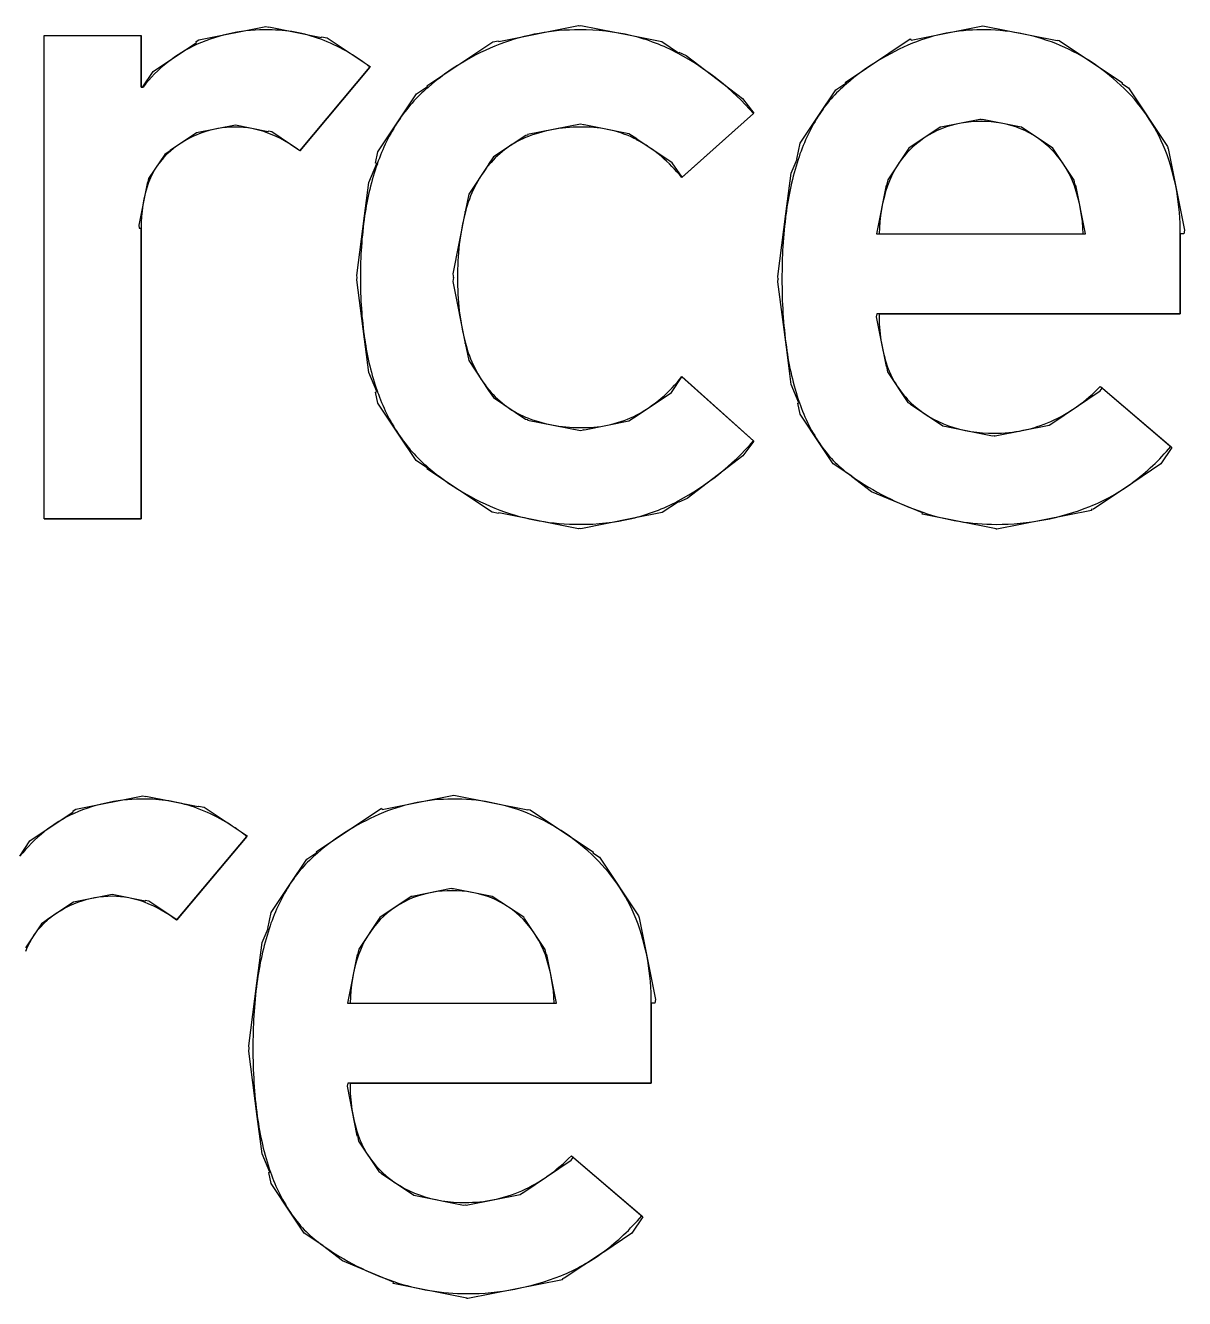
# Model space of a CAD drawing. Header units: millimetres. Extents: x 52 to 245, y 27 to 183.
# Drawn here: x 118.471 to 121.307, y 120.038 to 123.152 of the extents above; entities that cross this region are included whole.
import ezdxf

# ---------------------------------------------------------------- set-up
doc = ezdxf.new("R2010")
doc.units = ezdxf.units.MM
doc.layers.add('TopOverlay', color=2, linetype='Continuous')

msp = doc.modelspace()

# ---------------------------------------------------------------- linework, layer by layer
at = {"layer": 'TopOverlay'}
for p, q in [((118.8957, 123.1172), (119.0592, 123.1497)), ((119.0592, 123.1497), (119.0669, 123.1482)), ((119.629, 123.1133), (119.8243, 123.1521)), ((119.8243, 123.1521), (119.8268, 123.1516)), ((119.8267, 123.1516), (119.8295, 123.1521)), ((119.8268, 123.1516), (119.8267, 123.1516)), ((119.8295, 123.1521), (119.9543, 123.1273)), ((120.6377, 123.116), (120.8093, 123.1502)), ((120.8093, 123.1504), (120.8129, 123.1511)), ((120.8093, 123.1502), (120.8093, 123.1504)), ((120.8129, 123.1511), (120.9946, 123.115)), ((118.5169, 123.1278), (118.7547, 123.1278)), ((118.5169, 121.9456), (118.5169, 123.1278)), ((118.5169, 121.9456), (118.5169, 123.1278)), ((118.5169, 123.1278), (118.7547, 123.1278)), ((118.7547, 123.0015), (118.7547, 123.1278)), ((118.7547, 123.1278), (118.7547, 123.0015)), ((119.0669, 123.1482), (119.0668, 123.1486)), ((119.0668, 123.1486), (119.0669, 123.1486)), ((119.0669, 123.1486), (119.1952, 123.1231)), ((119.1952, 123.1231), (119.1958, 123.1245)), ((119.1958, 123.1245), (119.2094, 123.1218)), ((119.2094, 123.1218), (119.3148, 123.0514)), ((119.9543, 123.1273), (119.9543, 123.1273)), ((119.9543, 123.1273), (120.0276, 123.1127)), ((120.4766, 123.0128), (120.6358, 123.1191)), ((120.6358, 123.1191), (120.6363, 123.1192)), ((120.6363, 123.1192), (120.6377, 123.116)), ((118.7835, 123.0397), (118.8896, 123.1106)), ((118.8888, 123.1126), (118.8957, 123.1172)), ((118.8896, 123.1106), (118.8888, 123.1126)), ((119.4532, 123.0043), (119.6145, 123.1121)), ((119.6145, 123.1121), (119.6283, 123.1148)), ((119.6283, 123.1148), (119.629, 123.1133)), ((120.0276, 123.1127), (120.0687, 123.0853)), ((120.9946, 123.115), (120.9951, 123.1161)), ((120.9951, 123.1161), (120.9997, 123.1152)), ((120.9997, 123.1152), (121.1547, 123.0117)), ((120.0687, 123.0853), (120.0694, 123.0865)), ((120.0694, 123.0865), (120.0876, 123.079)), ((120.0876, 123.079), (120.2255, 122.9732)), ((118.7583, 123.0021), (118.7835, 123.0397)), ((119.1422, 122.8452), (119.3138, 123.0502)), ((119.3138, 123.0502), (119.1426, 122.8458)), ((119.3148, 123.0514), (119.3138, 123.0502)), ((118.7547, 123.0015), (118.7583, 123.0021)), ((118.7547, 123.0015), (118.7591, 123.0015)), ((119.4279, 122.985), (119.4545, 123.0028)), ((119.4545, 123.0028), (119.4532, 123.0043)), ((120.4104, 122.9302), (120.4535, 122.9947)), ((120.4535, 122.9947), (120.4781, 123.0111)), ((120.4781, 123.0111), (120.4766, 123.0128)), ((121.1547, 123.0117), (121.1533, 123.0103)), ((121.1533, 123.0103), (121.1693, 122.9995)), ((121.1693, 122.9995), (121.265, 122.8563)), ((119.3837, 122.9189), (119.4279, 122.985)), ((120.2255, 122.9732), (120.253, 122.9374)), ((120.0765, 122.7802), (120.252, 122.9365)), ((120.252, 122.9365), (120.0773, 122.7808)), ((120.253, 122.9374), (120.252, 122.9365)), ((118.9847, 122.9085), (118.8896, 122.8896)), ((118.9848, 122.9085), (118.9847, 122.9085)), ((118.9848, 122.908), (118.9848, 122.9085)), ((119.0651, 122.892), (118.9848, 122.908)), ((119.3331, 122.8431), (119.3837, 122.9189)), ((119.3837, 122.9189), (119.3837, 122.9189)), ((119.8286, 122.9109), (119.6997, 122.8852)), ((119.8362, 122.9094), (119.8286, 122.9109)), ((119.836, 122.9088), (119.8362, 122.9094)), ((119.8382, 122.9092), (119.836, 122.9088)), ((119.9476, 122.8874), (119.8382, 122.9092)), ((120.3661, 122.864), (120.4103, 122.9302)), ((120.4103, 122.9302), (120.4104, 122.9302)), ((120.709, 122.9032), (120.6322, 122.8519)), ((120.7107, 122.9036), (120.709, 122.9032)), ((120.7108, 122.9035), (120.7107, 122.9036)), ((120.8062, 122.9224), (120.7108, 122.9035)), ((120.8094, 122.9218), (120.8062, 122.9224)), ((120.8123, 122.9223), (120.8093, 122.9217)), ((120.8093, 122.9217), (120.8094, 122.9218)), ((120.9066, 122.9036), (120.8123, 122.9223)), ((120.9067, 122.9038), (120.9066, 122.9036)), ((120.9074, 122.9036), (120.9067, 122.9038)), ((120.9841, 122.8524), (120.9074, 122.9036)), ((118.8896, 122.8896), (118.8249, 122.8463)), ((119.0656, 122.8933), (119.0651, 122.892)), ((119.074, 122.8916), (119.0656, 122.8933)), ((119.1426, 122.8458), (119.074, 122.8916)), ((119.6949, 122.8831), (119.6162, 122.8305)), ((119.7001, 122.8841), (119.6949, 122.8831)), ((119.6997, 122.8852), (119.7001, 122.8841)), ((119.967, 122.8745), (119.9476, 122.8874)), ((119.9669, 122.8743), (119.967, 122.8745)), ((120.0535, 122.8165), (119.9669, 122.8743)), ((118.8253, 122.8458), (118.8118, 122.8367)), ((118.8249, 122.8463), (118.8253, 122.8458)), ((119.3276, 122.8156), (119.3331, 122.8431)), ((120.3583, 122.8251), (120.3661, 122.864)), ((120.6305, 122.8494), (120.5805, 122.7746)), ((120.6322, 122.8519), (120.6305, 122.8494)), ((120.6305, 122.8494), (120.6305, 122.8494)), ((120.9862, 122.8493), (120.9841, 122.8524)), ((120.9863, 122.8494), (120.9862, 122.8493)), ((121.0369, 122.7735), (120.9863, 122.8494)), ((121.265, 122.8563), (121.2662, 122.8507)), ((121.2662, 122.8507), (121.2668, 122.8509)), ((121.2668, 122.8509), (121.3066, 122.6511)), ((118.8118, 122.8367), (118.7723, 122.7776)), ((119.3116, 122.7678), (119.3309, 122.8144)), ((119.3309, 122.8144), (119.3276, 122.8156)), ((119.6043, 122.8124), (119.5557, 122.7396)), ((119.6162, 122.8305), (119.6042, 122.8125)), ((119.6042, 122.8125), (119.6043, 122.8124)), ((120.0773, 122.7808), (120.0535, 122.8165)), ((120.3447, 122.7905), (120.3589, 122.8249)), ((120.3589, 122.8249), (120.3583, 122.8251)), ((118.7723, 122.7776), (118.7706, 122.7691)), ((120.3316, 122.6914), (120.3447, 122.7905)), ((118.7695, 122.7694), (118.7484, 122.6633)), ((118.7706, 122.7691), (118.7695, 122.7694)), ((119.3009, 122.6862), (119.3116, 122.7678)), ((120.5767, 122.7613), (120.5531, 122.6425)), ((120.5778, 122.7609), (120.5767, 122.7613)), ((120.5805, 122.7746), (120.5778, 122.7609)), ((121.0394, 122.761), (121.0369, 122.7735)), ((121.0406, 122.7614), (121.0394, 122.761)), ((121.0643, 122.6426), (121.0406, 122.7614)), ((119.5557, 122.7396), (119.5471, 122.6966)), ((119.2817, 122.5405), (119.3009, 122.6862)), ((119.3009, 122.6862), (119.3009, 122.6862)), ((119.5466, 122.6968), (119.5164, 122.545)), ((119.5471, 122.6966), (119.5466, 122.6968)), ((120.3115, 122.5383), (120.3316, 122.6914)), ((120.3316, 122.6914), (120.3316, 122.6914)), ((118.7484, 122.6633), (118.7498, 122.656)), ((118.7498, 122.656), (118.7547, 122.6561)), ((118.7547, 121.9456), (118.7547, 122.6561)), ((118.7547, 122.6561), (118.7547, 121.9456)), ((120.5531, 122.6425), (120.5596, 122.6425)), ((120.5596, 122.6425), (121.0643, 122.6426)), ((120.5596, 122.6425), (121.0586, 122.6425)), ((121.2957, 122.4468), (121.2957, 122.6425)), ((121.3048, 122.6423), (121.2957, 122.6425)), ((121.2957, 122.6425), (121.2957, 122.4468)), ((121.3066, 122.6511), (121.3048, 122.6423)), ((119.2824, 122.5353), (119.2817, 122.5405)), ((119.2817, 122.5301), (119.2824, 122.5354)), ((119.3009, 122.3846), (119.2817, 122.5301)), ((119.2824, 122.5354), (119.2824, 122.5353)), ((119.5164, 122.545), (119.5184, 122.5352)), ((119.5185, 122.5355), (119.5165, 122.5257)), ((119.5184, 122.5352), (119.5185, 122.5355)), ((120.3114, 122.525), (120.3124, 122.5321)), ((120.3123, 122.532), (120.3115, 122.5383)), ((120.3124, 122.5321), (120.3123, 122.532)), ((119.5165, 122.5257), (119.5466, 122.3746)), ((120.3325, 122.3652), (120.3114, 122.525)), ((120.5536, 122.4469), (120.5522, 122.4395)), ((120.5522, 122.4395), (120.5763, 122.3181)), ((121.2957, 122.4468), (120.5536, 122.4469)), ((120.5596, 122.4468), (121.2957, 122.4468)), ((119.3116, 122.3035), (119.3009, 122.3846)), ((119.3009, 122.3846), (119.3009, 122.3846)), ((119.5466, 122.3746), (119.5471, 122.3748)), ((119.5471, 122.3748), (119.5555, 122.3324)), ((120.3445, 122.274), (120.3325, 122.3652)), ((120.3325, 122.3652), (120.3325, 122.3652)), ((119.5555, 122.3324), (119.6043, 122.2595)), ((120.5763, 122.3181), (120.5773, 122.3184)), ((120.5773, 122.3184), (120.5799, 122.3051)), ((119.331, 122.2567), (119.3116, 122.3035)), ((120.0517, 122.2547), (120.0771, 122.2927)), ((120.0765, 122.2932), (120.252, 122.1358)), ((120.0765, 122.2932), (120.0771, 122.2928)), ((120.0771, 122.2927), (120.0765, 122.2932)), ((120.0771, 122.2928), (120.0771, 122.2927)), ((120.0771, 122.2927), (120.253, 122.135)), ((120.5799, 122.3051), (120.63, 122.2303)), ((119.3276, 122.2555), (119.331, 122.2567)), ((119.3329, 122.2286), (119.3276, 122.2555)), ((119.6043, 122.2595), (119.6041, 122.2594)), ((119.6041, 122.2594), (119.6159, 122.2418)), ((119.9674, 122.1984), (120.0517, 122.2547)), ((120.3632, 122.2288), (120.3445, 122.274)), ((120.9816, 122.1786), (121.1005, 122.2581)), ((121.1005, 122.2581), (121.1051, 122.2649)), ((121.1006, 122.2692), (121.2728, 122.1221)), ((121.1051, 122.2649), (121.1006, 122.2692)), ((121.1006, 122.2692), (121.2756, 122.1198)), ((119.3837, 122.1526), (119.3329, 122.2286)), ((119.6159, 122.2418), (119.6946, 122.1892)), ((120.3609, 122.228), (120.3632, 122.2288)), ((120.3662, 122.2012), (120.3609, 122.228)), ((120.63, 122.2303), (120.6368, 122.2257)), ((120.6368, 122.2257), (120.6366, 122.2255)), ((120.6366, 122.2255), (120.7151, 122.173)), ((119.6946, 122.1892), (119.7001, 122.1881)), ((119.7001, 122.1881), (119.6997, 122.187)), ((119.6997, 122.187), (119.8286, 122.1614)), ((119.8384, 122.1631), (119.9475, 122.1848)), ((119.9475, 122.1848), (119.9675, 122.1982)), ((119.9675, 122.1982), (119.9674, 122.1984)), ((120.4178, 122.124), (120.3662, 122.2012)), ((119.8286, 122.1614), (119.8362, 122.1629)), ((119.8362, 122.1629), (119.836, 122.1636)), ((119.836, 122.1636), (119.8384, 122.1631)), ((120.7151, 122.173), (120.728, 122.1704)), ((120.728, 122.1704), (120.7279, 122.1702)), ((120.7279, 122.1702), (120.8369, 122.1485)), ((120.843, 122.1483), (120.9757, 122.1747)), ((120.9757, 122.1747), (120.9816, 122.1786)), ((120.9816, 122.1786), (120.9816, 122.1786)), ((119.4269, 122.088), (119.3837, 122.1526)), ((119.3837, 122.1526), (119.3837, 122.1526)), ((120.253, 122.135), (120.2257, 122.0995)), ((120.4472, 122.08), (120.4178, 122.124)), ((120.4178, 122.124), (120.4178, 122.124)), ((120.8369, 122.1485), (120.8411, 122.1493)), ((120.8411, 122.1493), (120.841, 122.1487)), ((120.841, 122.1487), (120.843, 122.1483)), ((120.2257, 122.0995), (120.0896, 121.995)), ((121.2756, 122.1198), (121.2488, 122.0796)), ((119.4546, 122.0695), (119.4269, 122.088)), ((119.4534, 122.0681), (119.4546, 122.0695)), ((119.6125, 121.9617), (119.4534, 122.0681)), ((120.4926, 122.0497), (120.4472, 122.08)), ((121.2488, 122.0796), (121.1798, 122.0335)), ((120.4922, 122.0492), (120.4926, 122.0497)), ((120.5411, 122.0117), (120.4922, 122.0492)), ((121.1797, 122.0337), (121.0835, 121.9693)), ((121.1798, 122.0335), (121.1797, 122.0337)), ((120.6657, 121.9601), (120.5411, 122.0117)), ((120.0688, 121.9874), (120.0291, 121.9609)), ((120.0693, 121.9866), (120.0688, 121.9874)), ((120.0896, 121.995), (120.0693, 121.9866)), ((121.0835, 121.9693), (121.0779, 121.9682)), ((121.0779, 121.9682), (121.0788, 121.966)), ((118.5169, 121.9456), (118.7547, 121.9456)), ((118.7547, 121.9456), (118.5169, 121.9456)), ((119.6285, 121.9586), (119.6125, 121.9617)), ((119.6291, 121.96), (119.6285, 121.9586)), ((119.8242, 121.9212), (119.6291, 121.96)), ((119.9543, 121.946), (119.8295, 121.9212)), ((120.0291, 121.9609), (119.9543, 121.946)), ((119.9543, 121.946), (119.9543, 121.946)), ((120.6647, 121.9569), (120.6657, 121.9601)), ((120.8454, 121.921), (120.6647, 121.9569)), ((121.0788, 121.966), (120.8472, 121.9199)), ((119.8268, 121.9217), (119.8242, 121.9212)), ((119.8295, 121.9212), (119.8267, 121.9217)), ((119.8267, 121.9217), (119.8268, 121.9217)), ((120.8454, 121.9202), (120.8454, 121.921)), ((120.8472, 121.9199), (120.8454, 121.9202)), ((118.5945, 121.2357), (118.758, 121.2682)), ((118.758, 121.2682), (118.7657, 121.2667)), ((118.7657, 121.2667), (118.7655, 121.2671)), ((118.7655, 121.2671), (118.7656, 121.2671)), ((118.7656, 121.2671), (118.8939, 121.2416)), ((119.3437, 121.2345), (119.5152, 121.2687)), ((119.5152, 121.2689), (119.5189, 121.2696)), ((119.5152, 121.2687), (119.5152, 121.2689)), ((119.5189, 121.2696), (119.7005, 121.2334)), ((118.4822, 121.1582), (118.5883, 121.2291)), ((118.5876, 121.2311), (118.5945, 121.2357)), ((118.5883, 121.2291), (118.5876, 121.2311)), ((118.8939, 121.2416), (118.8945, 121.243)), ((118.8945, 121.243), (118.9082, 121.2403)), ((118.9082, 121.2403), (119.0135, 121.1699)), ((119.1826, 121.1313), (119.3418, 121.2376)), ((119.3418, 121.2376), (119.3423, 121.2377)), ((119.3423, 121.2377), (119.3437, 121.2345)), ((119.7005, 121.2334), (119.7011, 121.2346)), ((119.7011, 121.2346), (119.7057, 121.2337)), ((119.7057, 121.2337), (119.8606, 121.1301)), ((118.4571, 121.1206), (118.4822, 121.1582)), ((118.841, 120.9637), (119.0126, 121.1687)), ((119.0126, 121.1687), (118.8414, 120.9643)), ((119.0135, 121.1699), (119.0126, 121.1687)), ((119.1594, 121.1132), (119.184, 121.1296)), ((119.184, 121.1296), (119.1826, 121.1313)), ((119.8606, 121.1301), (119.8592, 121.1287)), ((119.8592, 121.1287), (119.8753, 121.118)), ((119.1163, 121.0487), (119.1594, 121.1132)), ((119.8753, 121.118), (119.971, 120.9748)), ((119.072, 120.9825), (119.1162, 121.0487)), ((119.1162, 121.0487), (119.1163, 121.0487)), ((119.5122, 121.0409), (119.4168, 121.022)), ((119.5153, 121.0403), (119.5122, 121.0409)), ((119.5182, 121.0408), (119.5152, 121.0402)), ((119.5152, 121.0402), (119.5153, 121.0403)), ((119.6125, 121.0221), (119.5182, 121.0408)), ((118.5884, 121.0081), (118.5236, 120.9648)), ((118.6834, 121.027), (118.5884, 121.0081)), ((118.6835, 121.027), (118.6834, 121.027)), ((118.6836, 121.0265), (118.6835, 121.027)), ((118.7639, 121.0105), (118.6836, 121.0265)), ((118.7644, 121.0118), (118.7639, 121.0105)), ((118.7728, 121.0101), (118.7644, 121.0118)), ((118.8414, 120.9643), (118.7728, 121.0101)), ((119.4149, 121.0217), (119.3381, 120.9704)), ((119.4167, 121.0221), (119.4149, 121.0217)), ((119.4168, 121.022), (119.4167, 121.0221)), ((119.6126, 121.0223), (119.6125, 121.0221)), ((119.6133, 121.0221), (119.6126, 121.0223)), ((119.6901, 120.9708), (119.6133, 121.0221)), ((119.0642, 120.9436), (119.072, 120.9825)), ((119.3381, 120.9704), (119.3364, 120.9679)), ((119.6921, 120.9678), (119.6901, 120.9708)), ((119.971, 120.9748), (119.9721, 120.9692)), ((118.5106, 120.9552), (118.4711, 120.8961)), ((118.5241, 120.9643), (118.5106, 120.9552)), ((118.5236, 120.9648), (118.5241, 120.9643)), ((119.0506, 120.909), (119.0648, 120.9434)), ((119.0648, 120.9434), (119.0642, 120.9436)), ((119.3364, 120.9679), (119.2864, 120.8931)), ((119.3364, 120.9679), (119.3364, 120.9679)), ((119.6922, 120.9679), (119.6921, 120.9678)), ((119.7429, 120.892), (119.6922, 120.9679)), ((119.9721, 120.9692), (119.9728, 120.9694)), ((119.9728, 120.9694), (120.0125, 120.7696)), ((119.0376, 120.8099), (119.0506, 120.909)), ((119.2826, 120.8798), (119.259, 120.761)), ((119.2837, 120.8794), (119.2826, 120.8798)), ((119.2864, 120.8931), (119.2837, 120.8794)), ((119.7453, 120.8795), (119.7429, 120.892)), ((119.7466, 120.8799), (119.7453, 120.8795)), ((119.7702, 120.7611), (119.7466, 120.8799)), ((119.0174, 120.6568), (119.0376, 120.8099)), ((119.259, 120.761), (119.2655, 120.761)), ((119.2655, 120.761), (119.7702, 120.7611)), ((119.2655, 120.761), (119.7645, 120.761)), ((120.0017, 120.5653), (120.0017, 120.761)), ((120.0107, 120.7608), (120.0017, 120.761)), ((120.0017, 120.761), (120.0017, 120.5653)), ((120.0125, 120.7696), (120.0107, 120.7608)), ((119.0182, 120.6505), (119.0174, 120.6568)), ((119.0174, 120.6435), (119.0183, 120.6506)), ((119.0384, 120.4837), (119.0174, 120.6435)), ((119.0183, 120.6506), (119.0182, 120.6505)), ((119.2596, 120.5654), (119.2581, 120.558)), ((120.0017, 120.5653), (119.2596, 120.5654)), ((119.2655, 120.5653), (120.0017, 120.5653)), ((119.2581, 120.558), (119.2822, 120.4366)), ((119.0504, 120.3925), (119.0384, 120.4837)), ((119.0384, 120.4837), (119.0384, 120.4837)), ((119.2822, 120.4366), (119.2832, 120.4369)), ((119.2832, 120.4369), (119.2859, 120.4236)), ((119.2859, 120.4236), (119.3359, 120.3488)), ((119.0692, 120.3473), (119.0504, 120.3925)), ((119.8065, 120.3766), (119.811, 120.3834)), ((119.8066, 120.3877), (119.9787, 120.2406)), ((119.811, 120.3834), (119.8066, 120.3877)), ((119.8066, 120.3877), (119.9816, 120.2382)), ((119.0668, 120.3465), (119.0692, 120.3473)), ((119.3359, 120.3488), (119.3427, 120.3442)), ((119.6876, 120.2971), (119.8065, 120.3766)), ((119.0722, 120.3197), (119.0668, 120.3465)), ((119.1237, 120.2425), (119.0722, 120.3197)), ((119.3427, 120.3442), (119.3425, 120.344)), ((119.3425, 120.344), (119.4211, 120.2915)), ((119.4211, 120.2915), (119.4339, 120.2889)), ((119.4339, 120.2889), (119.4339, 120.2887)), ((119.4339, 120.2887), (119.5429, 120.267)), ((119.549, 120.2668), (119.6816, 120.2931)), ((119.6816, 120.2931), (119.6875, 120.2971)), ((119.6875, 120.2971), (119.6876, 120.2971)), ((119.5429, 120.267), (119.547, 120.2678)), ((119.547, 120.2678), (119.5469, 120.2672)), ((119.5469, 120.2672), (119.549, 120.2668)), ((119.1531, 120.1985), (119.1237, 120.2425)), ((119.1237, 120.2425), (119.1237, 120.2425)), ((119.9816, 120.2382), (119.9547, 120.1981)), ((119.1985, 120.1682), (119.1531, 120.1985)), ((119.9547, 120.1981), (119.8858, 120.152)), ((119.1982, 120.1677), (119.1985, 120.1682)), ((119.247, 120.1302), (119.1982, 120.1677)), ((119.3717, 120.0786), (119.247, 120.1302)), ((119.8856, 120.1521), (119.7894, 120.0878)), ((119.8858, 120.152), (119.8856, 120.1521)), ((119.3706, 120.0754), (119.3717, 120.0786)), ((119.5513, 120.0395), (119.3706, 120.0754)), ((119.7848, 120.0845), (119.5531, 120.0384)), ((119.7894, 120.0878), (119.7839, 120.0867)), ((119.7839, 120.0867), (119.7848, 120.0845)), ((119.5513, 120.0387), (119.5513, 120.0395)), ((119.5531, 120.0384), (119.5513, 120.0387))]:
    msp.add_line(p, q, dxfattribs=at)
for centre, radius, start, end in [((119.0592, 122.7223), 0.4192, 88.9716, 113.595), ((119.0669, 122.7784), 0.363, 69.578, 90.0151), ((119.0344, 122.6993), 0.4485, 51.4766, 69.2244), ((119.8243, 122.5965), 0.545, 89.7371, 110.7017), ((119.8295, 122.5976), 0.5439, 76.7459, 90.2915), ((119.8468, 122.6762), 0.4634, 61.5211, 76.5971), ((120.8099, 122.6916), 0.4499, 90.0747, 112.0795), ((120.8129, 122.6511), 0.4904, 68.6155, 90.4213), ((119.0396, 122.7835), 0.3553, 114.6485, 142.1532), ((119.8483, 122.5477), 0.5992, 111.1989, 130.8732), ((120.8698, 122.5543), 0.5996, 112.4538, 130.6164), ((120.8016, 122.6368), 0.5079, 46.7104, 68.0095), ((119.7548, 122.5025), 0.66, 41.1188, 61.6899), ((119.7097, 122.7033), 0.3908, 130.4366, 146.5211), ((120.701, 122.7472), 0.3433, 130.1868, 147.8031), ((120.8571, 122.6873), 0.4331, 21.7778, 47.4745), ((118.9847, 122.6601), 0.2436, 89.9762, 130.6386), ((118.984, 122.6777), 0.226, 69.2777, 89.8115), ((119.7826, 122.6569), 0.4773, 146.7027, 160.775), ((119.8286, 122.542), 0.3618, 88.8229, 110.5841), ((119.8382, 122.6232), 0.2806, 62.8628, 90.4311), ((120.8093, 122.6804), 0.4706, 147.9471, 162.2161), ((120.8062, 122.6597), 0.2577, 89.3102, 111.3684), ((120.8123, 122.6656), 0.2518, 68.3805, 90.6677), ((118.9531, 122.5998), 0.3098, 52.3882, 69.0258), ((119.7878, 122.659), 0.238, 111.2854, 140.0932), ((119.8015, 122.5645), 0.3495, 38.0992, 61.893), ((120.7995, 122.6846), 0.2321, 112.0721, 135.7339), ((120.8169, 122.6851), 0.232, 44.1216, 67.6711), ((118.9407, 122.7078), 0.1788, 129.9067, 160.2022), ((120.8011, 122.6832), 0.2342, 135.7564, 160.8077), ((120.8119, 122.6803), 0.2389, 19.5279, 44.1101), ((120.7475, 122.6511), 0.5483, 359.0949, 21.0396), ((119.9727, 122.5907), 0.6785, 160.78, 171.9073), ((119.8422, 122.6209), 0.3042, 141.1673, 165.6076), ((121.0642, 122.5977), 0.7385, 162.1465, 172.7093), ((119.0723, 122.6633), 0.3177, 160.683, 181.2904), ((120.9373, 122.6378), 0.3777, 161.0898, 179.2866), ((120.6726, 122.6328), 0.3861, 1.4407, 19.2711), ((120.3191, 122.5405), 1.0285, 171.8584, 180.2883), ((120.1321, 122.545), 0.6039, 165.4695, 180.9162), ((121.5172, 122.5383), 1.1954, 172.641, 180.3001), ((120.3173, 122.5301), 1.0267, 179.709, 188.1486), ((120.1269, 122.5257), 0.5987, 179.0804, 194.5939), ((121.5219, 122.525), 1.2001, 179.6649, 187.6535), ((120.9342, 122.4395), 0.3747, 178.8844, 198.7437), ((119.9689, 122.4796), 0.6746, 188.0979, 199.2676), ((119.8403, 122.4504), 0.3023, 194.4637, 218.9677), ((121.0278, 122.457), 0.7013, 187.5241, 198.9583), ((120.7932, 122.3934), 0.2263, 199.172, 227.0016), ((119.8032, 122.5032), 0.3447, 298.319, 322.4705), ((119.7781, 122.413), 0.4726, 199.2721, 213.437), ((119.7874, 122.4134), 0.2379, 220.048, 248.8153), ((120.8175, 122.5411), 0.3925, 294.3566, 316.1534), ((120.7646, 122.3662), 0.4229, 198.8988, 214.9277), ((120.8182, 122.4219), 0.2643, 227.2381, 250.2613), ((119.8286, 122.5318), 0.3633, 249.5032, 271.1738), ((119.8384, 122.4483), 0.2797, 269.5226, 297.3031), ((120.8369, 122.483), 0.3281, 250.7918, 270.7127), ((120.843, 122.4948), 0.3399, 269.6568, 293.6581), ((119.7052, 122.3663), 0.386, 213.6202, 229.8366), ((119.7609, 122.5643), 0.6517, 298.0896, 318.894), ((120.6656, 122.2984), 0.303, 215.1395, 235.1691), ((120.8378, 122.4906), 0.5701, 306.8083, 319.7377), ((119.8468, 122.5273), 0.6004, 229.4189, 249.0025), ((120.8903, 122.6165), 0.6924, 234.9443, 251.1164), ((120.9031, 122.4049), 0.4624, 291.8268, 306.695), ((119.8242, 122.4817), 0.5497, 249.4899, 270.2648), ((119.8472, 122.3999), 0.4661, 283.2757, 298.2457), ((120.8472, 122.5471), 0.6152, 269.8339, 291.7327), ((119.8295, 122.4808), 0.5488, 269.7108, 283.1322), ((120.8458, 122.4944), 0.5625, 251.3792, 269.9597), ((118.758, 120.8408), 0.4192, 88.9724, 113.5958), ((118.7656, 120.8969), 0.363, 69.5768, 90.014), ((119.5158, 120.81), 0.4499, 90.0755, 112.0803), ((119.5189, 120.7696), 0.4904, 68.6155, 90.4213), ((118.7384, 120.902), 0.3553, 114.6473, 142.152), ((118.7332, 120.8178), 0.4485, 51.477, 69.2248), ((119.5757, 120.6728), 0.5996, 112.4538, 130.6164), ((119.5075, 120.7553), 0.5079, 46.7098, 68.0088), ((119.4069, 120.8657), 0.3433, 130.1868, 147.8031), ((119.563, 120.8058), 0.4331, 21.7783, 47.4749), ((119.5153, 120.7989), 0.4706, 147.9471, 162.2161), ((119.5122, 120.7782), 0.2577, 89.3102, 111.3684), ((119.5182, 120.7841), 0.2518, 68.3805, 90.6677), ((118.6834, 120.7786), 0.2436, 89.9762, 130.6386), ((118.6828, 120.7962), 0.226, 69.2759, 89.8097), ((118.6519, 120.7183), 0.3098, 52.3882, 69.0258), ((119.5055, 120.8031), 0.2321, 112.0733, 135.7352), ((119.5228, 120.8036), 0.232, 44.1203, 67.6699), ((118.6395, 120.8263), 0.1788, 129.9075, 160.2031), ((119.7701, 120.7162), 0.7385, 162.1462, 172.7091), ((119.5071, 120.8017), 0.2342, 135.7564, 160.8077), ((119.5178, 120.7988), 0.2389, 19.5279, 44.1101), ((119.4535, 120.7696), 0.5483, 359.0947, 21.0395), ((119.6432, 120.7563), 0.3777, 161.0898, 179.2866), ((119.3785, 120.7512), 0.3861, 1.4407, 19.2711), ((120.2231, 120.6568), 1.1954, 172.641, 180.3001), ((120.2278, 120.6435), 1.2001, 179.6649, 187.6535), ((119.6401, 120.558), 0.3747, 178.8842, 198.7436), ((119.7337, 120.5755), 0.7013, 187.5241, 198.9583), ((119.4991, 120.5119), 0.2263, 199.1728, 227.0023), ((119.5235, 120.6596), 0.3925, 294.3574, 316.1542), ((119.4706, 120.4847), 0.4229, 198.8983, 214.9272), ((119.5242, 120.5404), 0.2643, 227.2369, 250.2601), ((119.5429, 120.6015), 0.3281, 250.7918, 270.7127), ((119.549, 120.6133), 0.3399, 269.6568, 293.6581), ((119.3716, 120.4169), 0.303, 215.1395, 235.1691), ((119.5437, 120.6091), 0.5701, 306.8083, 319.7377), ((119.5962, 120.735), 0.6924, 234.9453, 251.1174), ((119.609, 120.5234), 0.4624, 291.8278, 306.6961), ((119.5517, 120.6129), 0.5625, 251.3782, 269.9588), ((119.5531, 120.6656), 0.6152, 269.8339, 291.7327)]:
    msp.add_arc(centre, radius, start, end, dxfattribs=at)

doc.saveas('drawing.dxf')
